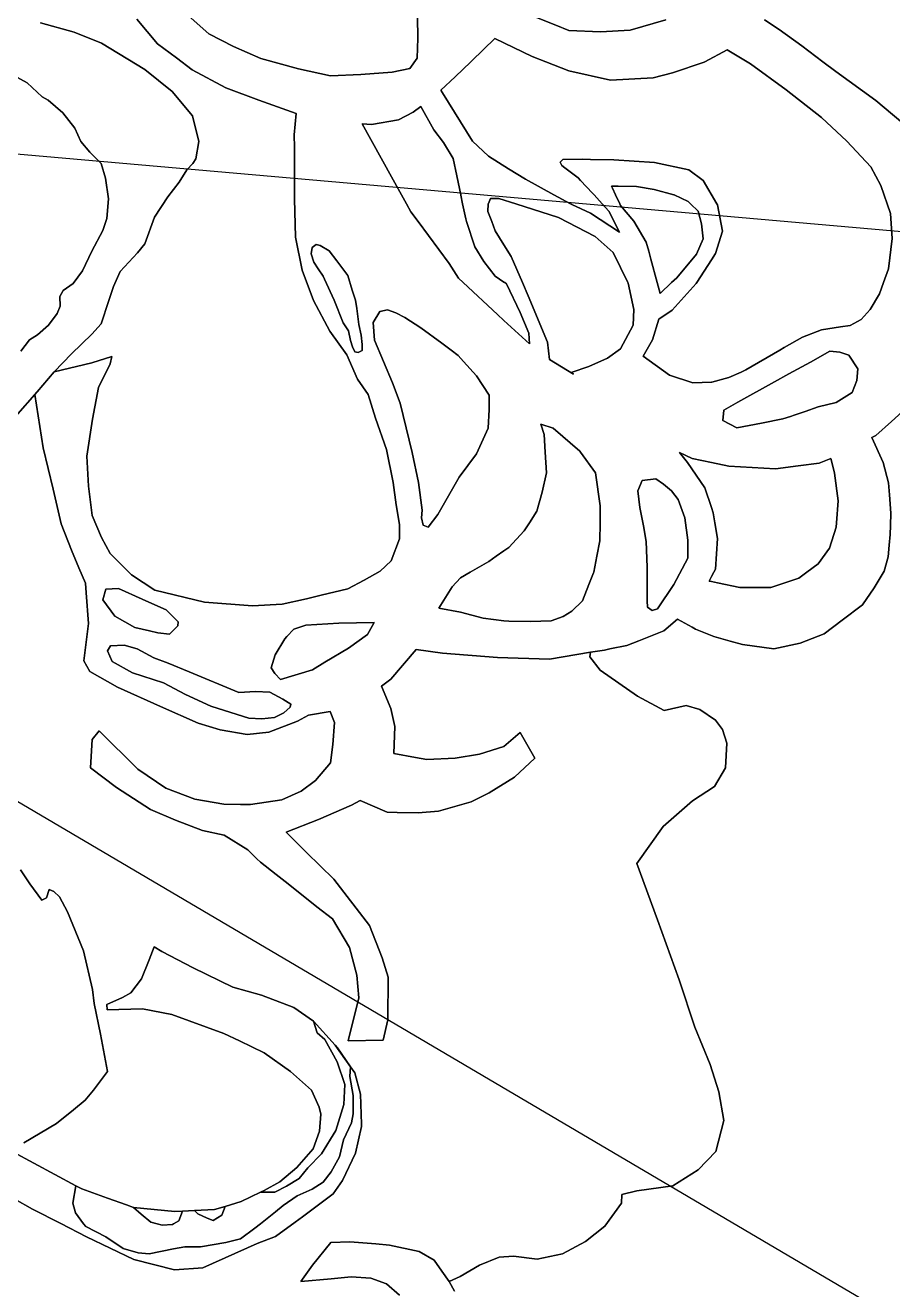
# Model space of a CAD drawing. Header units: inches. Extents: x 288635 to 1232953, y 676945 to 1655780.
# Drawn here: x 454981 to 469572, y 1199889 to 1221155 of the extents above; entities that cross this region are included whole.
import ezdxf

# ---------------------------------------------------------------- set-up
doc = ezdxf.new("R2010")
doc.units = ezdxf.units.IN
doc.header["$MEASUREMENT"] = 0
doc.layers.add('Images', color=7, linetype='Continuous')
picture_1 = doc.add_image_def('image7.jpg', size_in_pixel=(2590, 3729))
picture_2 = doc.add_image_def('image8.jpg', size_in_pixel=(2583, 3985))

msp = doc.modelspace()

# ---------------------------------------------------------------- linework, layer by layer
at = {"color": 1}
for points in [[(457718.5919, 1221319.6285), (458069.1126, 1221009.7478), (458485.6734, 1220796.3874), (458942.8744, 1220598.267), (459577.8756, 1220420.4667), (460116.3567, 1220303.6264), (460624.3577, 1220329.0265), (461152.6788, 1220364.5865), (461452.3994, 1220430.6267), (461574.3196, 1220603.347), (461584.4796, 1220938.6277), (461574.3196, 1221649.8291)], [(461574.3196, 1221649.8291), (461584.4796, 1220938.6277), (461574.3196, 1220603.347), (461452.3994, 1220430.6267), (461152.6788, 1220364.5865), (460624.3577, 1220329.0265), (460116.3567, 1220303.6264), (459577.8756, 1220420.4667), (458942.8744, 1220598.267), (458485.6734, 1220796.3874), (458069.1126, 1221009.7478), (457718.5919, 1221319.6285)], [(463354.3869, 1221377.2098), (463906.8084, 1221154.0462), (464121.4685, 1221067.3292), (464654.8695, 1221047.0092), (465157.7905, 1221072.4092), (465757.2317, 1221245.1296)], [(465757.2317, 1221245.1296), (465157.7905, 1221072.4092), (464654.8695, 1221047.0092), (464121.4685, 1221067.3292), (463906.8084, 1221154.0462), (463354.3869, 1221377.2098)], [(469971.3677, 1214870.0046), (469548.9826, 1214491.4225), (469285.5663, 1214255.3234), (469219.6279, 1214219.774), (469410.8898, 1213802.1693), (469502.33, 1213461.8086), (469518.4744, 1213257.9857), (469542.9701, 1212948.7276), (469534.2912, 1212743.3257), (469527.7301, 1212588.0469), (469513.3442, 1212413.0192), (469497.25, 1212217.2061), (469426.1298, 1211973.3656), (469258.4895, 1211693.9651), (469061.3677, 1211410.0738), (468722.3131, 1211151.8372), (468420.2878, 1210921.8035), (468013.887, 1210764.3232), (467571.9261, 1210667.803), (467043.6051, 1210738.9232), (466837.1648, 1210797.5957), (466561.0041, 1210876.0835), (466256.2035, 1210998.0037), (466196.2963, 1211030.9527), (465951.4029, 1211165.644), (465722.8024, 1210972.6036), (465300.3266, 1210804.3002), (465097.9612, 1210723.6831), (464814.5187, 1210666.2286), (464722.0404, 1210647.483), (464488.36, 1210611.9229), (463798.0272, 1210495.9229), (462924.2654, 1210521.323), (461999.7036, 1210597.5231), (461557.7427, 1210658.4832), (461128.715, 1210154.9415), (460974.0928, 1210040.8156), (461132.6654, 1209664.8897), (461198.7056, 1209360.0891), (461178.3855, 1208907.9682), (461546.6131, 1208841.0177), (461737.1866, 1208806.368), (462209.6276, 1208826.688), (462621.1084, 1208897.8082), (463032.5892, 1209024.8084), (463306.9098, 1209258.4889), (463550.7503, 1208831.7681), (463210.3896, 1208506.6474), (462783.6687, 1208247.5669), (462483.9481, 1208095.1666), (461930.227, 1207937.6863), (461589.8663, 1207907.2062), (461234.3404, 1207917.5613), (461066.6253, 1207922.4462), (460614.338, 1208115.8065), (460467.1841, 1208039.2865), (459913.463, 1207795.446), (459369.9019, 1207582.0856), (459500.2317, 1207453.342), (459712.3819, 1207243.7738), (460169.9188, 1206791.8053), (460773.17, 1206017.1038), (460982.7205, 1205471.0027), (461084.3207, 1205147.152), (461077.9707, 1204429.6006), (461001.7705, 1204086.6999), (460411.2193, 1204073.9999), (460589.0197, 1204797.9013), (460557.2696, 1205178.9021), (460436.6194, 1205642.453), (460150.8688, 1206125.054), (459884.1683, 1206328.2544), (459401.5673, 1206715.6052), (459198.7354, 1206873.9808), (458938.0164, 1207077.5559), (458878.0259, 1207135.782), (458722.1159, 1207287.1063), (458328.4998, 1207531.2855), (457962.7391, 1207612.5656), (457505.5382, 1207785.286), (457088.9773, 1207963.0863), (456514.9362, 1208333.9271), (456078.0553, 1208664.1277), (456103.4554, 1209141.6487), (456225.3756, 1209288.969), (456875.6169, 1208643.8077), (457348.0579, 1208323.767), (457835.7388, 1208140.8867), (458318.3398, 1208054.5265), (458602.7274, 1208051.3311), (458770.4607, 1208049.4465), (459298.7818, 1208125.6466), (459623.9024, 1208272.9669), (459862.6629, 1208455.8473), (460116.6634, 1208750.4879), (460152.2235, 1209060.3685), (460182.7035, 1209431.2093), (460111.8242, 1209616.2357), (459744.4122, 1209551.6903), (459560.2618, 1209450.0901), (459077.6609, 1209265.9398), (458715.7102, 1209227.8397), (458258.5092, 1209304.0398), (457890.2085, 1209418.3401), (457255.2072, 1209697.7406), (456531.3058, 1210021.5913), (456067.7549, 1210288.2918), (455966.1547, 1210466.0922), (456042.3548, 1211094.7434), (456004.2547, 1211609.0944), (455991.5547, 1211774.1948), (455883.6045, 1212028.1953), (455756.6042, 1212326.6459), (455585.1539, 1212771.1468), (455451.8036, 1213355.3479), (455280.3533, 1214047.4993), (455140.653, 1214942.8511), (455182.5154, 1214992.101), (455464.5037, 1215323.8519), (456099.5049, 1215476.2522), (456436.0556, 1215584.2024), (456410.6555, 1215463.5522), (456213.8052, 1215063.5014), (456112.205, 1214530.1003), (456016.9548, 1213907.799), (456042.3548, 1213406.148), (456105.8549, 1212910.8471), (456264.6053, 1212542.5463), (456410.6555, 1212269.4958), (456770.4896, 1211909.6617), (457162.0737, 1211655.6612), (457998.1587, 1211454.5775), (458802.4937, 1211391.0773), (459302.028, 1211420.2874), (459713.5088, 1211506.6476), (459957.3493, 1211572.6877), (460404.3902, 1211679.3679), (460678.7108, 1211821.6082), (460953.0313, 1211974.0085), (461135.9117, 1212146.7289), (461273.0719, 1212517.5696), (461278.152, 1212761.4101), (461222.2718, 1213091.6107), (461171.4717, 1213467.5315), (461059.7115, 1214021.2526), (460871.7511, 1214549.5737), (460749.8309, 1214945.8145), (460566.9505, 1215204.895), (460389.1502, 1215611.2958), (460104.6696, 1216007.5366), (459830.3491, 1216525.6976), (459637.3087, 1217033.6986), (459525.5484, 1217592.4997), (459512.3701, 1218235.0422), (459508.1831, 1219099.7579), (459508.1831, 1219099.7612), (459505.2284, 1219309.5432), (459537.2355, 1219668.6252), (458907.3143, 1219897.2256), (458353.5932, 1220105.506), (457789.712, 1220405.2266), (457525.5515, 1220608.427), (457205.5109, 1220842.1075), (456860.0702, 1221258.6683)], [(456860.0702, 1221258.6683), (457205.5109, 1220842.1075), (457525.5515, 1220608.427), (457789.712, 1220405.2266), (458353.5932, 1220105.506), (458907.3143, 1219897.2256), (459537.2355, 1219668.6252), (459505.2284, 1219309.5432), (459508.1831, 1219099.7612), (459508.1831, 1219099.7579), (459512.3701, 1218235.0422), (459525.5484, 1217592.4997), (459637.3087, 1217033.6986), (459830.3491, 1216525.6976), (460104.6696, 1216007.5366), (460389.1502, 1215611.2958), (460566.9505, 1215204.895), (460749.8309, 1214945.8145), (460871.7511, 1214549.5737), (461059.7115, 1214021.2526), (461171.4717, 1213467.5315), (461222.2718, 1213091.6107), (461278.152, 1212761.4101), (461273.0719, 1212517.5696), (461135.9117, 1212146.7289), (460953.0313, 1211974.0085), (460678.7108, 1211821.6082), (460404.3902, 1211679.3679), (459957.3493, 1211572.6877), (459713.5088, 1211506.6476), (459302.028, 1211420.2874), (458802.4937, 1211391.0773), (457998.1587, 1211454.5775), (457162.0737, 1211655.6612), (456770.4896, 1211909.6617), (456410.6555, 1212269.4958), (456264.6053, 1212542.5463), (456105.8549, 1212910.8471), (456042.3548, 1213406.148), (456016.9548, 1213907.799), (456112.205, 1214530.1003), (456213.8052, 1215063.5014), (456410.6555, 1215463.5522), (456436.0556, 1215584.2024), (456099.5049, 1215476.2522), (455464.5037, 1215323.8519), (455758.2965, 1215629.2851), (456102.2555, 1215962.6608), (456255.7141, 1216131.9945), (456388.0061, 1216528.8703), (456467.3812, 1216761.7041), (456578.5064, 1217015.7046), (456869.5487, 1217327.9135), (456991.2573, 1217481.3722), (457155.2993, 1217925.8731), (457377.5497, 1218269.8321), (457568.0501, 1218518.5409), (457700.342, 1218724.9163), (457800.8839, 1218830.7499), (457848.509, 1218910.125), (457901.4257, 1219201.1673), (457795.5922, 1219629.7931), (457451.6332, 1220042.544), (456991.2573, 1220412.9614), (456261.0058, 1220852.1706), (455800.6299, 1221037.3793), (455237.5954, 1221196.1296)], [(467417.9834, 1221243.6373), (467659.9631, 1221082.857), (468046.0438, 1220808.5365), (468046.0438, 1220808.5365), (468399.4066, 1220540.3594), (468615.005, 1220376.7356), (469285.5663, 1219889.0546), (469885.0075, 1219391.2136)], [(469885.0075, 1219391.2136), (469285.5663, 1219889.0546), (468615.005, 1220376.7356), (468399.4066, 1220540.3594), (468046.0438, 1220808.5365), (467659.9631, 1221082.857), (467417.9834, 1221243.6373)], [(454905.233, 1215671.5498), (455052.5533, 1215864.5902), (455184.6335, 1215950.9504), (455372.5939, 1216113.5107), (455514.8342, 1216306.5511), (455565.6343, 1216433.5513), (455560.5543, 1216596.1117), (455616.4344, 1216692.6318), (455789.1547, 1216814.5521), (455941.555, 1217022.8325), (456099.0354, 1217353.0332), (456286.9957, 1217703.5539), (456353.0359, 1217906.7543), (456378.4359, 1218236.9549), (456332.7158, 1218582.3956), (456256.5157, 1218831.3161), (456068.5553, 1219019.2765), (455916.155, 1219202.1569), (455814.5548, 1219425.6773), (455611.3544, 1219684.7578), (455367.5139, 1219893.0382), (455265.9137, 1219953.9984), (455011.9132, 1220187.6788), (454498.8322, 1220467.0794)], [(454498.8322, 1220467.0794), (455011.9132, 1220187.6788), (455265.9137, 1219953.9984), (455367.5139, 1219893.0382), (455367.5139, 1219893.0382), (455611.3544, 1219684.7578), (455814.5548, 1219425.6773), (455916.155, 1219202.1569), (456068.5553, 1219019.2765), (456256.5157, 1218831.3161), (456332.7158, 1218582.3956), (456378.4359, 1218236.9549), (456353.0359, 1217906.7543), (456286.9957, 1217703.5539), (456099.0354, 1217353.0332), (455941.555, 1217022.8325), (455789.1547, 1216814.5521), (455616.4344, 1216692.6318), (455560.5543, 1216596.1117), (455565.6343, 1216433.5513), (455514.8342, 1216306.5511), (455372.5939, 1216113.5107), (455184.6335, 1215950.9504), (455052.5533, 1215864.5902), (454905.233, 1215671.5498)], [(454816.3779, 1214576.2414), (455182.5154, 1214992.101), (455140.653, 1214942.8511), (455280.3533, 1214047.4993), (455451.8036, 1213355.3479), (455585.1539, 1212771.1468), (455756.6042, 1212326.6459), (455883.6045, 1212028.1953), (455991.5547, 1211774.1948), (456004.2547, 1211609.0944), (456042.3548, 1211094.7434), (456042.3548, 1211094.7434), (455966.1547, 1210466.0922), (456067.7549, 1210288.2918), (456531.3058, 1210021.5913), (457255.2072, 1209697.7406), (457890.2085, 1209418.3401), (458258.5092, 1209304.0398), (458715.7102, 1209227.8397), (459077.6609, 1209265.9398), (459560.2618, 1209450.0901), (459744.4122, 1209551.6903), (460111.8242, 1209616.2357), (460182.7035, 1209431.2093), (460152.2235, 1209060.3685), (460116.6634, 1208750.4879), (459862.6629, 1208455.8473), (459623.9024, 1208272.9669), (459298.7818, 1208125.6466), (458770.4607, 1208049.4465), (458602.7274, 1208051.3311), (458318.3398, 1208054.5265), (457835.7388, 1208140.8867), (457348.0579, 1208323.767), (456875.6169, 1208643.8077), (456225.3756, 1209288.969), (456103.4554, 1209141.6487), (456078.0553, 1208664.1277), (456514.9362, 1208333.9271), (457088.9773, 1207963.0863), (457505.5382, 1207785.286), (457962.7391, 1207612.5656), (458328.4998, 1207531.2855), (458722.1159, 1207287.1063), (458878.0259, 1207135.782), (458938.0164, 1207077.5559), (459198.7354, 1206873.9808), (459401.5673, 1206715.6052), (459884.1683, 1206328.2544), (460150.8688, 1206125.054), (460436.6194, 1205642.453), (460557.2696, 1205178.9021), (460589.0197, 1204797.9013), (460411.2193, 1204073.9999), (461001.7705, 1204086.6999), (461077.9707, 1204429.6006), (461084.3207, 1205147.152), (460982.7205, 1205471.0027), (460773.17, 1206017.1038), (460169.9188, 1206791.8053), (459712.3819, 1207243.7738), (459500.2317, 1207453.342), (459369.9019, 1207582.0856), (459913.463, 1207795.446), (460467.1841, 1208039.2865), (460614.338, 1208115.8065), (461066.6253, 1207922.4462), (461234.3404, 1207917.5613), (461589.8663, 1207907.2062), (461930.227, 1207937.6863), (462483.9481, 1208095.1666), (462783.6687, 1208247.5669), (463210.3896, 1208506.6474), (463550.7503, 1208831.7681), (463306.9098, 1209258.4889), (463032.5892, 1209024.8084), (462621.1084, 1208897.8082), (462209.6276, 1208826.688), (461737.1866, 1208806.368), (461546.6131, 1208841.0177), (461178.3855, 1208907.9682), (461198.7056, 1209360.0891), (461132.6654, 1209664.8897), (460974.0928, 1210040.8156), (461128.715, 1210154.9415), (461557.7427, 1210658.4832), (461999.7036, 1210597.5231), (462924.2654, 1210521.323), (463798.0272, 1210495.9229), (464488.36, 1210611.9229), (464478.2, 1210535.7228), (464650.9203, 1210307.1223), (465280.8416, 1209870.2414), (465727.8825, 1209631.481), (466098.7232, 1209712.7611), (466327.3237, 1209646.721), (466591.4842, 1209468.9206), (466708.3244, 1209311.4403), (466779.4446, 1209082.8399), (466759.1245, 1208666.279), (466576.2441, 1208351.3184), (466205.4648, 1208109.6779), (465712.6424, 1207680.7571), (465270.6815, 1207055.9158), (465616.1222, 1206111.0339), (465981.883, 1205100.1119), (466246.0435, 1204302.5503), (466500.044, 1203677.7091), (466647.3643, 1203215.4281), (466728.6445, 1202737.9072), (466596.5642, 1202214.6661), (466301.9236, 1201904.7855), (465875.2027, 1201635.545), (465265.6015, 1201554.2648), (465016.681, 1201488.2247), (465008.3337, 1201344.024), (464727.1205, 1200959.9036), (464401.9998, 1200700.8231), (464015.919, 1200492.5427), (463589.1982, 1200401.1025), (463192.9574, 1200451.9026), (462954.1969, 1200436.6626), (462623.9962, 1200304.5823), (462293.7956, 1200111.5419), (462110.9152, 1200025.1818), (461987.1696, 1200201.8933), (461857.024, 1200387.7443), (461608.1035, 1200529.9846), (461105.1825, 1200636.6648), (460876.5821, 1200662.0648), (460439.7012, 1200692.5449), (460119.6606, 1200682.3849), (459809.78, 1200301.3841), (459616.7396, 1200027.0636), (460124.7406, 1200072.7837), (460460.0213, 1200103.2637), (460795.3019, 1200082.9437), (461059.4625, 1199986.4235), (461278.1532, 1199797.1719)], [(462202.3554, 1199867.7014), (462110.9152, 1200025.1818), (462293.7956, 1200111.5419), (462623.9962, 1200304.5823), (462954.1969, 1200436.6626), (463192.9574, 1200451.9026), (463589.1982, 1200401.1025), (464015.919, 1200492.5427), (464401.9998, 1200700.8231), (464727.1205, 1200959.9036), (465008.3337, 1201344.024), (465016.681, 1201488.2247), (465265.6015, 1201554.2648), (465875.2027, 1201635.545), (466301.9236, 1201904.7855), (466596.5642, 1202214.6661), (466728.6445, 1202737.9072), (466647.3643, 1203215.4281), (466500.044, 1203677.7091), (466246.0435, 1204302.5503), (465981.883, 1205100.1119), (465616.1222, 1206111.0339), (465270.6815, 1207055.9158), (465712.6424, 1207680.7571), (466205.4648, 1208109.6779), (466576.2441, 1208351.3184), (466759.1245, 1208666.279), (466779.4446, 1209082.8399), (466708.3244, 1209311.4403), (466591.4842, 1209468.9206), (466327.3237, 1209646.721), (466098.7232, 1209712.7611), (465727.8825, 1209631.481), (465280.8416, 1209870.2414), (464650.9203, 1210307.1223), (464478.2, 1210535.7228), (464488.36, 1210611.9229), (464722.0404, 1210647.483), (464814.5187, 1210666.2286), (465097.9612, 1210723.6831), (465300.3266, 1210804.3002), (465722.8024, 1210972.6036), (465951.4029, 1211165.644), (466196.2963, 1211030.9527), (466256.2035, 1210998.0037), (466561.0041, 1210876.0835), (466837.1648, 1210797.5957), (467043.6051, 1210738.9232), (467571.9261, 1210667.803), (468013.887, 1210764.3232), (468420.2878, 1210921.8035), (468722.3131, 1211151.8372), (469061.3677, 1211410.0738), (469258.4895, 1211693.9651), (469426.1298, 1211973.3656), (469497.25, 1212217.2061), (469513.3442, 1212413.0192), (469527.7301, 1212588.0469), (469534.2912, 1212743.3257), (469542.9701, 1212948.7276), (469518.4744, 1213257.9857), (469502.33, 1213461.8086), (469410.8898, 1213802.1693), (469219.6279, 1214219.774), (469285.5663, 1214255.3234), (469548.9826, 1214491.4225), (469971.3677, 1214870.0046)], [(454959.2532, 1202357.7586), (455504.296, 1202685.8426), (455790.0465, 1202913.3847), (455985.8386, 1203077.4267), (456128.7139, 1203246.7604), (456361.5477, 1203558.9693), (456245.1308, 1204188.6789), (456139.2972, 1204701.9716), (456112.8388, 1204940.0971), (455959.3802, 1205590.9734), (455689.5047, 1206241.8497), (455557.2127, 1206495.8502), (455461.9625, 1206585.8087), (455382.5874, 1206617.5588), (455340.254, 1206479.9752), (455260.8788, 1206442.9334), (455059.7951, 1206712.809), (454901.0447, 1206950.9345)], [(453910.0763, 1201918.8056), (455103.8787, 1201245.7042), (455580.5133, 1201000.7051), (456009.8139, 1200780.0366), (456805.6821, 1200399.0359), (457491.4835, 1200221.2355), (457965.6178, 1200255.1022), (458881.7129, 1200664.8897), (459191.5935, 1200786.81), (459520.5517, 1201027.0603), (459643.7145, 1201117.0106), (460161.8755, 1201503.0914), (460314.2758, 1201726.6118), (460537.7962, 1202183.8128), (460638.4177, 1202636.6097), (460638.0684, 1202676.2058), (460619.0764, 1203179.4948), (460522.5562, 1203535.0955), (460450.8675, 1203639.4843), (460232.9956, 1203956.7363), (460194.0394, 1203999.5881), (459826.5948, 1204403.7772), (459496.3942, 1204637.4577), (458952.8331, 1204845.7381), (458470.2321, 1204977.8183), (457804.7508, 1205302.939), (457276.4297, 1205577.2595), (457149.4295, 1205653.4597), (457063.0693, 1205435.0193), (456936.069, 1205120.0586), (456759.1695, 1204882.0686), (456616.0284, 1204805.098), (456351.8679, 1204688.2578), (456356.9479, 1204596.8176), (456951.3091, 1204612.0576), (457444.0701, 1204515.5374), (458322.9118, 1204200.5768), (458587.0723, 1204073.5765), (458998.5532, 1203875.4561), (459440.514, 1203560.4955), (459796.1148, 1203245.5349), (459923.115, 1202961.0543), (459953.5951, 1202839.1341), (459928.195, 1202554.6535), (459821.5148, 1202260.0129), (459547.1943, 1201945.0523), (459262.7137, 1201701.2118), (458998.5532, 1201558.9715), (458940.3469, 1201530.6342), (458612.4724, 1201371.0111), (458341.8893, 1201291.0661), (458165.4315, 1201238.9309), (457829.1181, 1201221.0961), (457627.0248, 1201210.379), (457494.8702, 1201203.3708), (456803.9888, 1201274.4909), (456681.3029, 1201318.0016), (456364.8394, 1201430.2358), (455930.227, 1201584.3716), (455831.1522, 1201638.0431), (454773.678, 1202210.9061)], [(454773.678, 1202210.9061), (455831.1522, 1201638.0431), (455778.4514, 1201347.3218), (455824.1715, 1201184.7615), (455961.5601, 1200998.8828), (455996.8919, 1200951.081), (456337.2526, 1200778.3607), (456626.8131, 1200580.2403), (456880.8136, 1200509.1201), (457063.694, 1200493.8801), (457475.1748, 1200575.1603), (457663.1352, 1200610.7203), (457927.2957, 1200610.7203), (458354.0166, 1200681.8405), (458602.9371, 1200747.8806), (458841.6976, 1200925.681), (458935.2332, 1200998.8828), (459192.2183, 1201200.0015), (459319.2185, 1201306.6817), (459552.899, 1201469.2421), (459806.8995, 1201581.0023), (459989.7799, 1201697.8425), (460126.9401, 1201870.5629), (460269.1804, 1202124.5634), (460335.2206, 1202409.0439), (460467.3008, 1202698.6045), (460497.7809, 1202845.9248), (460497.7809, 1202998.3251), (460497.7809, 1203155.8054), (460441.9008, 1203475.8461), (460450.8675, 1203639.4843), (460450.8675, 1203639.4843), (460522.5562, 1203535.0955), (460619.0764, 1203179.4948), (460638.0684, 1202676.2058), (460638.4177, 1202636.6097), (460537.7962, 1202183.8128), (460314.2758, 1201726.6118), (460161.8755, 1201503.0914), (459643.7145, 1201117.0106), (459520.5517, 1201027.0603), (459191.5935, 1200786.81), (458881.7129, 1200664.8897), (457965.6178, 1200255.1022), (457491.4835, 1200221.2355), (456805.6821, 1200399.0359), (456009.8139, 1200780.0366), (455580.5133, 1201000.7051), (455103.8787, 1201245.7042), (453910.0763, 1201918.8056)], [(461278.1532, 1199797.1719), (461059.4625, 1199986.4235), (460795.3019, 1200082.9437), (460460.0213, 1200103.2637), (460124.7406, 1200072.7837), (459616.7396, 1200027.0636), (459809.78, 1200301.3841), (460119.6606, 1200682.3849), (460439.7012, 1200692.5449), (460876.5821, 1200662.0648), (461105.1825, 1200636.6648), (461608.1035, 1200529.9846), (461857.024, 1200387.7443), (461987.1696, 1200201.8933), (461987.1696, 1200201.8933), (462110.9152, 1200025.1818), (462202.3554, 1199867.7014)]]:
    msp.add_lwpolyline(points, dxfattribs=at)
at = {"color": 1, "ltscale": 3}
for points in [[(455237.5954, 1221196.1296), (455800.6299, 1221037.3793), (456261.0058, 1220852.1706), (456991.2573, 1220412.9614), (457451.6332, 1220042.544), (457795.5922, 1219629.7931), (457901.4257, 1219201.1673), (457848.509, 1218910.125), (457800.8839, 1218830.7499), (457700.342, 1218724.9163), (457568.0501, 1218518.5409), (457377.5497, 1218269.8321), (457155.2993, 1217925.8731), (456991.2573, 1217481.3722), (456869.5487, 1217327.9135), (456578.5064, 1217015.7046), (456467.3812, 1216761.7041), (456388.0061, 1216528.8703), (456255.7141, 1216131.9945), (456102.2555, 1215962.6608), (455758.2965, 1215629.2851), (455464.5037, 1215323.8519), (455182.5154, 1214992.101), (454816.3779, 1214576.2414)], [(454901.0447, 1206950.9345), (455059.7951, 1206712.809), (455260.8788, 1206442.9334), (455340.254, 1206479.9752), (455382.5874, 1206617.5588), (455461.9625, 1206585.8087), (455557.2127, 1206495.8502), (455689.5047, 1206241.8497), (455959.3802, 1205590.9734), (456112.8388, 1204940.0971), (456139.2972, 1204701.9716), (456245.1308, 1204188.6789), (456361.5477, 1203558.9693), (456128.7139, 1203246.7604), (455985.8386, 1203077.4267), (455790.0465, 1202913.3847), (455504.296, 1202685.8426), (454959.2532, 1202357.7586)]]:
    msp.add_lwpolyline(points, dxfattribs=at)
at = {"color": 1}
for points in [[(463870.9945, 1218303.5104), (464149.5283, 1218150.5899), (464172.304, 1218138.0856), (464487.2646, 1217995.8453), (464974.5151, 1217673.674), (464796.4749, 1218028.3715), (464687.0097, 1218150.5899), (464550.0462, 1218303.5104), (464523.9536, 1218332.6429), (464321.9866, 1218545.707), (464283.1823, 1218586.6434), (464058.286, 1218758.6229), (464005.3692, 1218798.3105), (463978.9108, 1218851.2273), (464023.8901, 1218896.2065), (464357.2657, 1218901.4982), (464486.6769, 1218899.0208), (464486.7034, 1218899.0203), (464881.7768, 1218891.6557), (465562.4981, 1218845.9356), (466141.6193, 1218724.0154), (466385.4598, 1218546.215), (466615.0201, 1218150.5899), (466624.2203, 1218134.7342), (466710.5804, 1217692.7733), (466593.7402, 1217316.8525), (466522.8867, 1217207.251), (466277.2127, 1216827.2239), (466268.6196, 1216813.9315), (465862.2187, 1216361.8106), (465638.6983, 1216214.4903), (465533.7467, 1215867.321), (465373.9585, 1215591.366), (465815.9194, 1215271.3254), (466212.1602, 1215139.2451), (466522.8867, 1215154.2803), (466527.1208, 1215154.4852), (466816.6814, 1215230.6853), (467020.9171, 1215321.862), (467101.1619, 1215357.6856), (467675.2031, 1215692.9662), (467745.3305, 1215733.1726), (468056.2038, 1215911.4067), (468372.636, 1216033.5068), (468692.3051, 1216080.6405), (468853.7654, 1216104.4471), (469041.7258, 1216206.0473), (469194.1261, 1216373.6876), (469351.6064, 1216637.8481), (469417.7738, 1216827.2239), (469498.9267, 1217059.489), (469564.9669, 1217567.49), (469534.4868, 1217989.1308), (469371.9265, 1218461.5718), (469204.2861, 1218776.5324), (468797.8853, 1219203.2533), (468376.2445, 1219604.5741), (467781.8833, 1220066.855), (467182.4421, 1220503.7359), (467122.4572, 1220540.3594), (466789.6346, 1220743.5627), (466414.273, 1220540.3594), (466402.393, 1220533.9281), (465868.992, 1220356.1278), (465543.8713, 1220269.7676), (464827.5899, 1220234.2075), (464126.5485, 1220386.6078), (463735.7632, 1220540.3594), (463506.7872, 1220630.4483), (462881.946, 1220930.1689), (462494.4971, 1220557.6728), (462476.4887, 1220540.3594), (462214.4009, 1220288.3864), (461973.3166, 1220062.3699), (462001.2791, 1220017.3627), (462506.0606, 1219204.8877), (462770.2212, 1218950.8872), (463110.6963, 1218740.5123), (463395.0624, 1218564.8064), (463870.9945, 1218303.5104)], [(464126.5485, 1220386.6078), (464827.5899, 1220234.2075), (465543.8713, 1220269.7676), (465868.992, 1220356.1278), (466402.393, 1220533.9281), (466414.273, 1220540.3594), (466789.6346, 1220743.5627), (467122.4572, 1220540.3594), (467182.4421, 1220503.7359), (467781.8833, 1220066.855), (468376.2445, 1219604.5741), (468797.8853, 1219203.2533), (469204.2861, 1218776.5324), (469371.9265, 1218461.5718), (469534.4868, 1217989.1308), (469564.9669, 1217567.49), (469498.9267, 1217059.489), (469417.7738, 1216827.2239), (469351.6064, 1216637.8481), (469194.1261, 1216373.6876), (469041.7258, 1216206.0473), (468853.7654, 1216104.4471), (468692.3051, 1216080.6405), (468372.636, 1216033.5068), (468056.2038, 1215911.4067), (467745.3305, 1215733.1726), (467675.2031, 1215692.9662), (467101.1619, 1215357.6856), (467020.9171, 1215321.862), (466816.6814, 1215230.6853), (466527.1208, 1215154.4852), (466522.8867, 1215154.2803), (466212.1602, 1215139.2451), (465815.9194, 1215271.3254), (465373.9585, 1215591.366), (465533.7467, 1215867.321), (465638.6983, 1216214.4903), (465862.2187, 1216361.8106), (466268.6196, 1216813.9315), (466277.2127, 1216827.2239), (466522.8867, 1217207.251), (466593.7402, 1217316.8525), (466710.5804, 1217692.7733), (466624.2203, 1218134.7342), (466615.0201, 1218150.5899), (466385.4598, 1218546.215), (466141.6193, 1218724.0154), (465562.4981, 1218845.9356), (464881.7768, 1218891.6557), (464486.7034, 1218899.0203), (464486.6769, 1218899.0208), (464357.2657, 1218901.4982), (464023.8901, 1218896.2065), (463978.9108, 1218851.2273), (464005.3692, 1218798.3105), (464058.286, 1218758.6229), (464283.1823, 1218586.6434), (464321.9866, 1218545.707), (464523.9536, 1218332.6429), (464550.0462, 1218303.5104), (464687.0097, 1218150.5899), (464796.4749, 1218028.3715), (464974.5151, 1217673.674), (464487.2646, 1217995.8453), (464172.304, 1218138.0856), (464149.5283, 1218150.5899), (463870.9945, 1218303.5104), (463395.0624, 1218564.8064), (463110.6963, 1218740.5123), (462770.2212, 1218950.8872), (462506.0606, 1219204.8877), (462001.2791, 1220017.3627), (461973.3166, 1220062.3699), (462214.4009, 1220288.3864), (462476.4887, 1220540.3594), (462494.4971, 1220557.6728), (462881.946, 1220930.1689), (463506.7872, 1220630.4483), (463735.7632, 1220540.3594), (464126.5485, 1220386.6078)], [(462346.8811, 1216827.2239), (462924.429, 1216292.8012), (463033.0129, 1216192.3252), (463461.1026, 1215796.2009), (463450.9425, 1215979.0813), (463303.6222, 1216324.522), (463075.0218, 1216807.1229), (463045.2723, 1216827.2239), (463033.0129, 1216835.5073), (462887.0614, 1216934.1232), (462694.021, 1217183.0437), (462541.6207, 1217426.8842), (462404.1871, 1217852.9283), (462389.2204, 1217899.3251), (462336.9772, 1218150.5899), (462306.4906, 1218297.2162), (462305.1649, 1218303.5104), (462238.298, 1218620.9763), (462175.86, 1218915.3271), (462013.2997, 1219184.5677), (461850.7393, 1219397.9281), (461632.8174, 1219788.674), (461508.2795, 1219694.0252), (461259.359, 1219567.0249), (460807.2381, 1219485.7448), (460650.5065, 1219497.4631), (461141.1639, 1218606.1012), (461307.7275, 1218303.5104), (461391.9038, 1218150.5899), (461465.2657, 1218017.3156), (461587.7594, 1217852.9283), (462111.2904, 1217150.3464), (462265.561, 1216902.4719), (462346.8811, 1216827.2239)], [(461632.8174, 1219788.674), (461850.7393, 1219397.9281), (462013.2997, 1219184.5677), (462175.86, 1218915.3271), (462238.298, 1218620.9763), (462305.1649, 1218303.5104), (462306.4906, 1218297.2162), (462336.9772, 1218150.5899), (462389.2204, 1217899.3251), (462404.1871, 1217852.9283), (462541.6207, 1217426.8842), (462694.021, 1217183.0437), (462887.0614, 1216934.1232), (463033.0129, 1216835.5073), (463045.2723, 1216827.2239), (463075.0218, 1216807.1229), (463303.6222, 1216324.522), (463450.9425, 1215979.0813), (463461.1026, 1215796.2009), (463033.0129, 1216192.3252), (462924.429, 1216292.8012), (462346.8811, 1216827.2239), (462265.561, 1216902.4719), (462111.2904, 1217150.3464), (461587.7594, 1217852.9283), (461465.2657, 1218017.3156), (461391.9038, 1218150.5899), (461307.7275, 1218303.5104), (461141.1639, 1218606.1012), (460650.5065, 1219497.4631), (460807.2381, 1219485.7448), (461259.359, 1219567.0249), (461508.2795, 1219694.0252), (461632.8174, 1219788.674)], [(465612.4979, 1216827.2239), (465662.5903, 1216644.5464), (465853.4761, 1216827.2239), (465939.3008, 1216909.3581), (466272.6765, 1217306.2339), (466383.8017, 1217565.5261), (466357.3433, 1217814.2349), (466299.1349, 1218031.1937), (466171.7789, 1218150.5899), (466129.8012, 1218189.944), (465896.9674, 1218301.0692), (465887.777, 1218303.5104), (465558.3001, 1218391.0278), (465261.9662, 1218443.9445), (464955.0489, 1218449.2362), (464843.9237, 1218449.2362), (464860.2193, 1218413.3136), (464910.0297, 1218303.5104), (464979.3995, 1218150.5899), (464991.9218, 1218122.9854), (465219.6327, 1217861.86), (465426.0081, 1217507.3177), (465467.9974, 1217354.1907), (465504.2594, 1217221.9496), (465612.4979, 1216827.2239)], [(465853.4761, 1216827.2239), (465662.5903, 1216644.5464), (465612.4979, 1216827.2239), (465504.2594, 1217221.9496), (465467.9974, 1217354.1907), (465426.0081, 1217507.3177), (465219.6327, 1217861.86), (464991.9218, 1218122.9854), (464979.3995, 1218150.5899), (464910.0297, 1218303.5104), (464860.2193, 1218413.3136), (464843.9237, 1218449.2362), (464955.0489, 1218449.2362), (465261.9662, 1218443.9445), (465558.3001, 1218391.0278), (465887.777, 1218303.5104), (465896.9674, 1218301.0692), (466129.8012, 1218189.944), (466171.7789, 1218150.5899), (466299.1349, 1218031.1937), (466357.3433, 1217814.2349), (466383.8017, 1217565.5261), (466272.6765, 1217306.2339), (465939.3008, 1216909.3581), (465853.4761, 1216827.2239)], [(465218.7861, 1216375.3221), (465122.2659, 1216817.2829), (465117.3929, 1216827.2239), (464868.2654, 1217335.444), (464568.5448, 1217604.6845), (463948.7835, 1217924.7252), (463231.1166, 1218150.5899), (462948.0215, 1218239.6858), (462805.7812, 1218239.6858), (462770.2212, 1218158.4056), (462769.6138, 1218150.5899), (462759.8884, 1218025.4536), (462826.5104, 1217852.9283), (462887.0614, 1217696.1247), (463033.0129, 1217463.4354), (463156.5962, 1217266.4076), (463342.4633, 1216827.2239), (463437.4779, 1216602.7146), (463765.9032, 1215826.681), (463796.3832, 1215532.0404), (464200.5877, 1215286.6696), (464162.144, 1215313.5999), (464461.8646, 1215415.2001), (464771.7452, 1215557.4404), (464995.2656, 1215714.9207), (465203.546, 1216111.1615), (465218.7861, 1216375.3221)], [(464162.144, 1215313.5999), (464200.5877, 1215286.6696), (463796.3832, 1215532.0404), (463765.9032, 1215826.681), (463437.4779, 1216602.7146), (463342.4633, 1216827.2239), (463156.5962, 1217266.4076), (463033.0129, 1217463.4354), (462887.0614, 1217696.1247), (462826.5104, 1217852.9283), (462759.8884, 1218025.4536), (462769.6138, 1218150.5899), (462770.2212, 1218158.4056), (462805.7812, 1218239.6858), (462948.0215, 1218239.6858), (463231.1166, 1218150.5899), (463948.7835, 1217924.7252), (464568.5448, 1217604.6845), (464868.2654, 1217335.444), (465117.3929, 1216827.2239), (465122.2659, 1216817.2829), (465218.7861, 1216375.3221), (465203.546, 1216111.1615), (464995.2656, 1215714.9207), (464771.7452, 1215557.4404), (464461.8646, 1215415.2001), (464162.144, 1215313.5999)], [(460590.7008, 1216123.5072), (460556.3833, 1216388.7694), (460533.5507, 1216530.3313), (460481.6204, 1216699.9702), (460406.5505, 1216945.1988), (460219.5553, 1217194.5257), (460091.1665, 1217359.643), (459938.7662, 1217452.7765), (459875.2661, 1217465.4765), (459807.5326, 1217414.6764), (459790.5992, 1217308.8429), (459837.166, 1217173.3759), (459906.661, 1217058.1921), (459991.683, 1216936.7321), (460016.9967, 1216884.4171), (460175.6972, 1216532.8702), (460330.3503, 1216149.3306), (460417.1338, 1216017.6736), (460451.0005, 1215852.5733), (460484.8673, 1215746.7398), (460527.2007, 1215662.0729), (460578.0008, 1215653.6062), (460645.7343, 1215683.2396), (460645.7343, 1215784.8398), (460628.8009, 1215941.4735), (460590.7008, 1216123.5072)], [(460645.7343, 1215683.2396), (460578.0008, 1215653.6062), (460527.2007, 1215662.0729), (460484.8673, 1215746.7398), (460451.0005, 1215852.5733), (460417.1338, 1216017.6736), (460330.3503, 1216149.3306), (460175.6972, 1216532.8702), (460016.9967, 1216884.4171), (459991.683, 1216936.7321), (459906.661, 1217058.1921), (459837.166, 1217173.3759), (459790.5992, 1217308.8429), (459807.5326, 1217414.6764), (459875.2661, 1217465.4765), (459938.7662, 1217452.7765), (460091.1665, 1217359.643), (460219.5553, 1217194.5257), (460406.5505, 1216945.1988), (460481.6204, 1216699.9702), (460533.5507, 1216530.3313), (460556.3833, 1216388.7694), (460590.7008, 1216123.5072), (460628.8009, 1215941.4735), (460645.7343, 1215784.8398), (460645.7343, 1215683.2396)], [(462764.8923, 1214377.5712), (462785.2123, 1214692.5318), (462785.2123, 1214936.3723), (462571.8519, 1215256.4129), (462353.2941, 1215500.0511), (462261.9712, 1215601.8536), (462143.1845, 1215692.0435), (461987.6507, 1215810.1341), (461637.13, 1216064.1346), (461362.8094, 1216241.9349), (461215.4892, 1216318.1351), (461073.2489, 1216368.9352), (460946.2486, 1216338.4551), (460834.4884, 1216155.5747), (460854.8084, 1215860.9342), (461158.0549, 1215143.4977), (461289.2026, 1214801.5908), (461489.8097, 1213971.1704), (461596.4899, 1213463.1694), (461657.45, 1213000.8884), (461647.29, 1212868.8082), (461672.6901, 1212746.8879), (461759.0502, 1212711.3279), (461921.6106, 1212929.7683), (462277.2113, 1213554.6095), (462571.8519, 1213945.7703), (462764.8923, 1214377.5712)], [(461921.6106, 1212929.7683), (461759.0502, 1212711.3279), (461672.6901, 1212746.8879), (461647.29, 1212868.8082), (461657.45, 1213000.8884), (461596.4899, 1213463.1694), (461489.8097, 1213971.1704), (461289.2026, 1214801.5908), (461158.0549, 1215143.4977), (460854.8084, 1215860.9342), (460834.4884, 1216155.5747), (460946.2486, 1216338.4551), (461073.2489, 1216368.9352), (461215.4892, 1216318.1351), (461362.8094, 1216241.9349), (461637.13, 1216064.1346), (461987.6507, 1215810.1341), (462143.1845, 1215692.0435), (462261.9712, 1215601.8536), (462353.2941, 1215500.0511), (462571.8519, 1215256.4129), (462785.2123, 1214936.3723), (462785.2123, 1214692.5318), (462764.8923, 1214377.5712), (462571.8519, 1213945.7703), (462277.2113, 1213554.6095), (461921.6106, 1212929.7683)], [(468685.1938, 1215658.9302), (468513.7434, 1215671.6302), (468187.6875, 1215491.2304), (467827.442, 1215291.9142), (467582.3203, 1215156.2936), (466964.3403, 1214814.3785), (466729.3899, 1214681.0282), (466716.6898, 1214509.5779), (466951.6403, 1214382.5776), (467364.3911, 1214465.1278), (467726.3419, 1214534.9779), (467850.0401, 1214576.2107), (467916.8422, 1214598.4781), (468097.5823, 1214661.5937), (468316.893, 1214738.1783), (468621.6936, 1214808.0285), (468888.3942, 1214979.4788), (468970.9443, 1215182.6792), (468983.6444, 1215379.5296), (468831.2441, 1215608.1301), (468685.1938, 1215658.9302)], [(467364.3911, 1214465.1278), (466951.6403, 1214382.5776), (466716.6898, 1214509.5779), (466729.3899, 1214681.0282), (466964.3403, 1214814.3785), (467582.3203, 1215156.2936), (467827.442, 1215291.9142), (468187.6875, 1215491.2304), (468513.7434, 1215671.6302), (468685.1938, 1215658.9302), (468831.2441, 1215608.1301), (468983.6444, 1215379.5296), (468970.9443, 1215182.6792), (468888.3942, 1214979.4788), (468621.6936, 1214808.0285), (468316.893, 1214738.1783), (468097.5823, 1214661.5937), (467916.8422, 1214598.4781), (467850.0401, 1214576.2107), (467726.3419, 1214534.9779), (467364.3911, 1214465.1278)], [(463858.9873, 1214377.0507), (463650.7069, 1214448.1708), (463708.9368, 1214270.8081), (463728.3057, 1213975.4326), (463751.2702, 1213625.2235), (463677.1867, 1213302.4312), (463587.2282, 1212984.9305), (463459.8671, 1212789.2293), (463370.2695, 1212651.5549), (463116.269, 1212371.096), (463033.0129, 1212313.8574), (462901.6958, 1212223.5769), (462777.6016, 1212138.2622), (462465.0642, 1211957.685), (462301.3507, 1211863.095), (462161.6504, 1211708.578), (461938.7435, 1211354.4446), (462304.5042, 1211283.3245), (462685.5049, 1211181.7243), (463033.0129, 1211140.3543), (463112.2258, 1211130.9242), (463477.9865, 1211125.8442), (463828.5072, 1211136.0042), (464026.6276, 1211212.2043), (464173.9479, 1211303.6445), (464351.7483, 1211476.3649), (464462.5332, 1211751.8301), (464539.7087, 1211943.7258), (464542.4742, 1211957.685), (464595.1509, 1212223.5769), (464646.3889, 1212482.2069), (464649.0356, 1212789.2293), (464651.4689, 1213071.4881), (464575.2687, 1213625.2092), (464322.3296, 1213975.4326), (464311.1082, 1213990.9699), (463858.9873, 1214377.0507)], [(463828.5072, 1211136.0042), (463477.9865, 1211125.8442), (463112.2258, 1211130.9242), (463033.0129, 1211140.3543), (462685.5049, 1211181.7243), (462304.5042, 1211283.3245), (461938.7435, 1211354.4446), (462161.6504, 1211708.578), (462301.3507, 1211863.095), (462465.0642, 1211957.685), (462777.6016, 1212138.2622), (462901.6958, 1212223.5769), (463033.0129, 1212313.8574), (463116.269, 1212371.096), (463370.2695, 1212651.5549), (463459.8671, 1212789.2293), (463587.2282, 1212984.9305), (463677.1867, 1213302.4312), (463751.2702, 1213625.2235), (463728.3057, 1213975.4326), (463708.9368, 1214270.8081), (463650.7069, 1214448.1708), (463858.9873, 1214377.0507), (464311.1082, 1213990.9699), (464322.3296, 1213975.4326), (464575.2687, 1213625.2092), (464651.4689, 1213071.4881), (464649.0356, 1212789.2293), (464646.3889, 1212482.2069), (464595.1509, 1212223.5769), (464542.4742, 1211957.685), (464539.7087, 1211943.7258), (464462.5332, 1211751.8301), (464351.7483, 1211476.3649), (464173.9479, 1211303.6445), (464026.6276, 1211212.2043), (463828.5072, 1211136.0042)], [(466119.5918, 1213803.0095), (466414.2324, 1213376.2887), (466522.8867, 1213042.2774), (466551.3927, 1212954.6478), (466580.5842, 1212789.2293), (466627.5928, 1212522.847), (466592.0328, 1212009.7659), (466563.7467, 1211957.685), (466522.8867, 1211882.4526), (466482.6291, 1211808.3294), (466522.8867, 1211799.6464), (466627.5968, 1211777.0619), (467000.7901, 1211696.5692), (467326.1224, 1211696.5692), (467524.0312, 1211696.5692), (467991.3921, 1211854.0495), (468129.5728, 1211957.685), (468316.5128, 1212097.89), (468509.5531, 1212362.0505), (468621.3134, 1212712.5712), (468627.4813, 1212789.2293), (468656.8734, 1213154.5321), (468590.8333, 1213621.893), (468573.5965, 1213696.5183), (468533.4355, 1213870.392), (468335.6044, 1213787.9624), (467982.1376, 1213744.0838), (467599.0029, 1213696.5223), (466816.6814, 1213737.1623), (466522.8867, 1213799.7743), (466196.9201, 1213869.2426), (465983.5597, 1213970.8428), (466119.5918, 1213803.0095)], [(466816.6814, 1213737.1623), (467599.0029, 1213696.5223), (467982.1376, 1213744.0838), (468335.6044, 1213787.9624), (468533.4355, 1213870.392), (468573.5965, 1213696.5183), (468590.8333, 1213621.893), (468656.8734, 1213154.5321), (468627.4813, 1212789.2293), (468621.3134, 1212712.5712), (468509.5531, 1212362.0505), (468316.5128, 1212097.89), (468129.5728, 1211957.685), (467991.3921, 1211854.0495), (467524.0312, 1211696.5692), (467326.1224, 1211696.5692), (467000.7901, 1211696.5692), (466627.5968, 1211777.0619), (466522.8867, 1211799.6464), (466482.6291, 1211808.3294), (466522.8867, 1211882.4526), (466563.7467, 1211957.685), (466592.0328, 1212009.7659), (466627.5928, 1212522.847), (466580.5842, 1212789.2293), (466551.3927, 1212954.6478), (466522.8867, 1213042.2774), (466414.2324, 1213376.2887), (466119.5918, 1213803.0095), (465983.5597, 1213970.8428), (466196.9201, 1213869.2426), (466522.8867, 1213799.7743), (466816.6814, 1213737.1623)], [(465717.08, 1213435.8286), (465590.0798, 1213527.2688), (465356.3993, 1213496.7888), (465285.2792, 1213324.0684), (465320.8392, 1213044.6679), (465377.9669, 1212737.2669), (465427.5195, 1212470.6267), (465442.7595, 1212038.8258), (465442.7595, 1211642.5851), (465442.7595, 1211474.9447), (465447.8395, 1211368.2645), (465524.0396, 1211312.3844), (465615.4798, 1211342.8645), (465889.8004, 1211749.2653), (466123.4808, 1212191.2262), (466123.4808, 1212496.0268), (466072.6807, 1212871.9475), (465960.9205, 1213176.7481), (465849.1603, 1213324.0684), (465717.08, 1213435.8286)], [(465615.4798, 1211342.8645), (465524.0396, 1211312.3844), (465447.8395, 1211368.2645), (465442.7595, 1211474.9447), (465442.7595, 1211642.5851), (465442.7595, 1212038.8258), (465427.5195, 1212470.6267), (465377.9669, 1212737.2669), (465320.8392, 1213044.6679), (465285.2792, 1213324.0684), (465356.3993, 1213496.7888), (465590.0798, 1213527.2688), (465717.08, 1213435.8286), (465849.1603, 1213324.0684), (465960.9205, 1213176.7481), (466072.6807, 1212871.9475), (466123.4808, 1212496.0268), (466123.4808, 1212191.2262), (465889.8004, 1211749.2653), (465615.4798, 1211342.8645)], [(457211.9552, 1211384.5646), (456946.1646, 1211504.0021), (456550.2155, 1211681.9286), (456336.8551, 1211671.7686), (456286.055, 1211493.9682), (456489.2554, 1211214.5677), (456824.5361, 1211026.6073), (457068.3766, 1210970.7272), (457210.6168, 1210935.1671), (457408.7372, 1210914.8471), (457545.8975, 1211057.0874), (457550.9775, 1211123.1275), (457352.8571, 1211321.2479), (457211.9552, 1211384.5646)], [(457545.8975, 1211057.0874), (457408.7372, 1210914.8471), (457210.6168, 1210935.1671), (457068.3766, 1210970.7272), (456824.5361, 1211026.6073), (456489.2554, 1211214.5677), (456286.055, 1211493.9682), (456336.8551, 1211671.7686), (456550.2155, 1211681.9286), (456946.1646, 1211504.0021), (457211.9552, 1211384.5646), (457352.8571, 1211321.2479), (457550.9775, 1211123.1275), (457545.8975, 1211057.0874)], [(459496.6214, 1211001.2073), (459380.0819, 1210873.0138), (459344.2211, 1210833.5669), (459186.7408, 1210564.3264), (459115.6207, 1210345.8859), (459176.5808, 1210254.4458), (459273.101, 1210152.8456), (459811.582, 1210315.4059), (460019.8641, 1210441.4253), (460416.1033, 1210681.1666), (460736.1439, 1210909.7671), (460847.9041, 1211107.8875), (460253.5429, 1211097.7275), (459699.8218, 1211067.2474), (459496.6214, 1211001.2073)], [(459811.582, 1210315.4059), (459273.101, 1210152.8456), (459176.5808, 1210254.4458), (459115.6207, 1210345.8859), (459186.7408, 1210564.3264), (459344.2211, 1210833.5669), (459380.0819, 1210873.0138), (459496.6214, 1211001.2073), (459699.8218, 1211067.2474), (460253.5429, 1211097.7275), (460847.9041, 1211107.8875), (460736.1439, 1210909.7671), (460416.1033, 1210681.1666), (460019.8641, 1210441.4253), (459811.582, 1210315.4059)], [(456865.1761, 1210665.9266), (456646.7357, 1210731.9667), (456413.0552, 1210716.7267), (456362.2551, 1210635.4465), (456443.5353, 1210452.5662), (456783.896, 1210264.6058), (457307.137, 1210096.9655), (457677.9778, 1209898.8451), (458104.6986, 1209705.8047), (458543.1578, 1209565.7925), (458744.1937, 1209500.0809), (458961.4111, 1209491.5626), (459174.3694, 1209512.8584), (459331.9585, 1209593.7826), (459434.1785, 1209687.4842), (459446.956, 1209738.5942), (459314.9219, 1209823.7775), (459093.4453, 1209938.775), (458854.932, 1209951.5525), (458572.0596, 1209934.4051), (457738.9379, 1210279.8458), (457383.3372, 1210427.1661), (457144.5767, 1210518.6063), (456865.1761, 1210665.9266)], [(457738.9379, 1210279.8458), (458572.0596, 1209934.4051), (458854.932, 1209951.5525), (459093.4453, 1209938.775), (459314.9219, 1209823.7775), (459446.956, 1209738.5942), (459434.1785, 1209687.4842), (459331.9585, 1209593.7826), (459174.3694, 1209512.8584), (458961.4111, 1209491.5626), (458744.1937, 1209500.0809), (458543.1578, 1209565.7925), (458104.6986, 1209705.8047), (457677.9778, 1209898.8451), (457307.137, 1210096.9655), (456783.896, 1210264.6058), (456443.5353, 1210452.5662), (456362.2551, 1210635.4465), (456413.0552, 1210716.7267), (456646.7357, 1210731.9667), (456865.1761, 1210665.9266), (457144.5767, 1210518.6063), (457383.3372, 1210427.1661), (457738.9379, 1210279.8458)], [(459496.3942, 1204637.4577), (459826.5948, 1204403.7772), (459893.2597, 1204207.3675), (460020.2599, 1204095.6073), (460228.5403, 1203719.6866), (460355.5406, 1203338.6858), (460340.3006, 1203003.4051), (460203.1403, 1202566.5243), (459964.3798, 1202175.3635), (459735.7794, 1201941.683), (459588.4591, 1201758.8026), (459375.0986, 1201631.8024), (459176.9782, 1201530.2022), (458940.3469, 1201530.6342), (458998.5532, 1201558.9715), (459262.7137, 1201701.2118), (459547.1943, 1201945.0523), (459821.5148, 1202260.0129), (459928.195, 1202554.6535), (459953.5951, 1202839.1341), (459923.115, 1202961.0543), (459796.1148, 1203245.5349), (459440.514, 1203560.4955), (458998.5532, 1203875.4561), (458587.0723, 1204073.5765), (458322.9118, 1204200.5768), (457444.0701, 1204515.5374), (456951.3091, 1204612.0576), (456356.9479, 1204596.8176), (456351.8679, 1204688.2578), (456616.0284, 1204805.098), (456759.1695, 1204882.0686), (456936.069, 1205120.0586), (457063.0693, 1205435.0193), (457149.4295, 1205653.4597), (457276.4297, 1205577.2595), (457804.7508, 1205302.939), (458470.2321, 1204977.8183), (458952.8331, 1204845.7381), (459496.3942, 1204637.4577)], [(459806.8995, 1201581.0023), (459552.899, 1201469.2421), (459319.2185, 1201306.6817), (459192.2183, 1201200.0015), (458935.2332, 1200998.8828), (458841.6976, 1200925.681), (458602.9371, 1200747.8806), (458354.0166, 1200681.8405), (457927.2957, 1200610.7203), (457663.1352, 1200610.7203), (457475.1748, 1200575.1603), (457063.694, 1200493.8801), (456880.8136, 1200509.1201), (456626.8131, 1200580.2403), (456337.2526, 1200778.3607), (455996.8919, 1200951.081), (455961.5601, 1200998.8828), (455824.1715, 1201184.7615), (455778.4514, 1201347.3218), (455831.1522, 1201638.0431), (455930.227, 1201584.3716), (456364.8394, 1201430.2358), (456681.3029, 1201318.0016), (456803.9888, 1201274.4909), (456931.6137, 1201159.3614), (457094.1741, 1201027.2812), (457199.2481, 1200998.8828), (457282.1344, 1200976.4811), (457454.8548, 1200986.6411), (457476.2778, 1200998.8828), (457561.535, 1201047.6012), (457627.0248, 1201210.379), (457829.1181, 1201221.0961), (457881.5756, 1201164.4415), (458039.056, 1201093.3213), (458140.6562, 1201052.6812), (458287.9765, 1201144.1214), (458341.8893, 1201291.0661), (458612.4724, 1201371.0111), (458940.3469, 1201530.6342), (459176.9782, 1201530.2022), (459375.0986, 1201631.8024), (459588.4591, 1201758.8026), (459735.7794, 1201941.683), (459964.3798, 1202175.3635), (460203.1403, 1202566.5243), (460340.3006, 1203003.4051), (460355.5406, 1203338.6858), (460228.5403, 1203719.6866), (460020.2599, 1204095.6073), (459893.2597, 1204207.3675), (459826.5948, 1204403.7772), (460194.0394, 1203999.5881), (460450.8675, 1203639.4843), (460441.9008, 1203475.8461), (460497.7809, 1203155.8054), (460497.7809, 1202998.3251), (460497.7809, 1202845.9248), (460467.3008, 1202698.6045), (460335.2206, 1202409.0439), (460269.1804, 1202124.5634), (460126.9401, 1201870.5629), (459989.7799, 1201697.8425), (459806.8995, 1201581.0023)], [(460450.8675, 1203639.4843), (460194.0394, 1203999.5881), (460232.9956, 1203956.7363), (460450.8675, 1203639.4843)], [(456803.9888, 1201274.4909), (457494.8702, 1201203.3708), (457627.0248, 1201210.379), (457561.535, 1201047.6012), (457476.2778, 1200998.8828), (457454.8548, 1200986.6411), (457282.1344, 1200976.4811), (457199.2481, 1200998.8828), (457094.1741, 1201027.2812), (456931.6137, 1201159.3614), (456803.9888, 1201274.4909)], [(458287.9765, 1201144.1214), (458140.6562, 1201052.6812), (458039.056, 1201093.3213), (457881.5756, 1201164.4415), (457829.1181, 1201221.0961), (458165.4315, 1201238.9309), (458341.8893, 1201291.0661), (458287.9765, 1201144.1214)]]:
    msp.add_lwpolyline(points, close=True, dxfattribs=at)

# ---------------------------------------------------------------- pictures from other files: only their frames are drawn
at = {"layer": 'Images'}
image = msp.add_image(picture_1, insert=(433468.3601, 1220693.3743), size_in_units=(43179.7771, 62168.876), rotation=-30.500541912, dxfattribs=at)
image.dxf.flags = 7
image = msp.add_image(picture_2, insert=(427108.5363, 1154462.5647), size_in_units=(43232.8973, 66698.8369), rotation=-4.99958309, dxfattribs=at)
image.dxf.flags = 7

doc.saveas('drawing.dxf')
